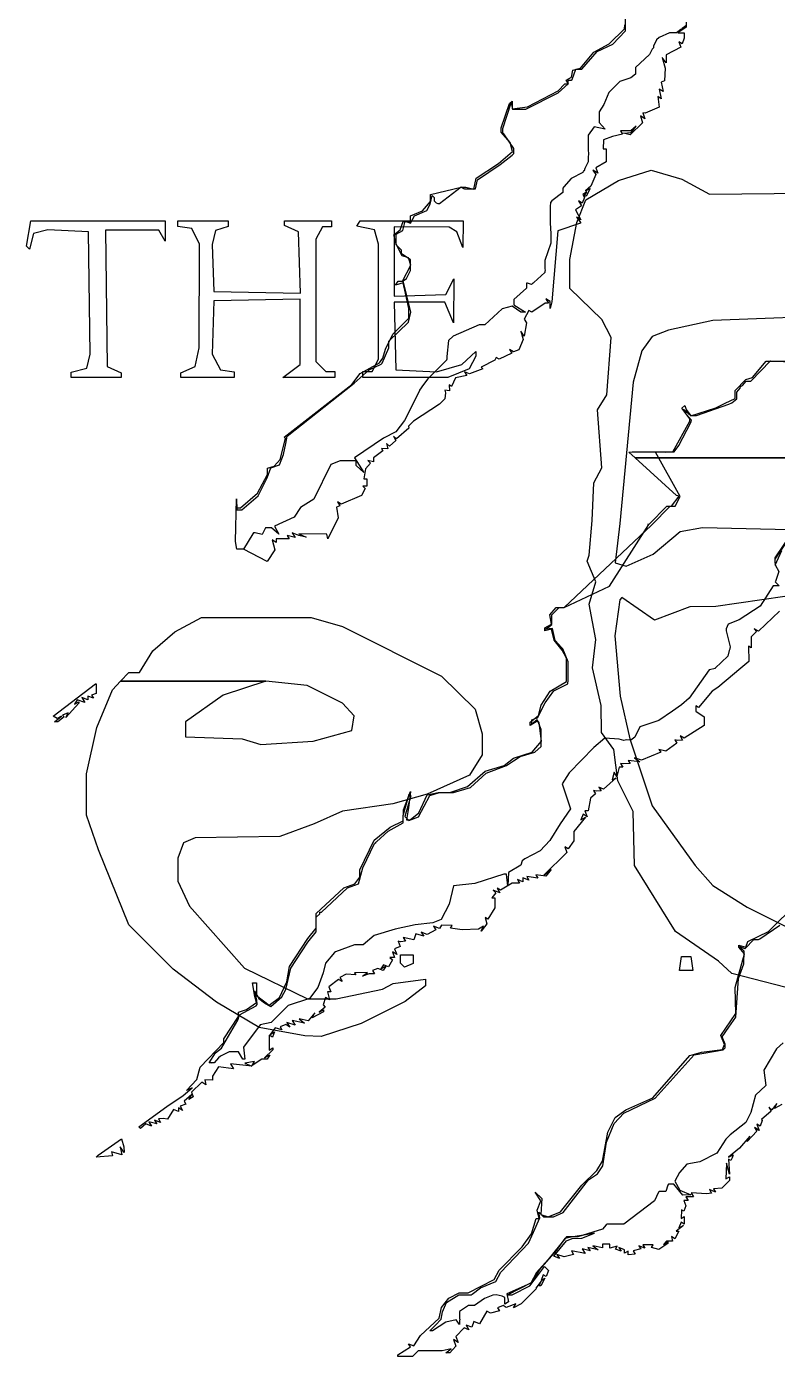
# Model space of a CAD drawing. Extents: x 17 to 2017, y 12 to 3012.
# Drawn here: x 151.8 to 234.9, y 2752 to 2899.1 of the extents above; entities that cross this region are included whole.
import ezdxf

# ---------------------------------------------------------------- set-up
doc = ezdxf.new("R2010")
doc.units = 0
doc.header["$MEASUREMENT"] = 0
for name, color, linetype in [('L14D0_AU', 2, 'CONTINUOUS'), ('L3D0_BASE', 3, 'CONTINUOUS'), ('L8D0_WIRE', 5, 'CONTINUOUS')]:
    doc.layers.add(name, color=color, linetype=linetype)

msp = doc.modelspace()

# ---------------------------------------------------------------- linework, layer by layer
at = {"layer": 'L14D0_AU'}
for points in [[(238.15, 2792.21), (229.84, 2794.36), (228.39, 2795.72), (223.62, 2799.02), (219.1, 2806.31), (218.95, 2812.28), (217.25, 2815.68), (216.8, 2819.15), (215.42, 2821.03), (215.41, 2824.01), (214.43, 2828.17), (214.79, 2831.3), (214.07, 2835.21), (214.82, 2837.68), (213.86, 2839.98), (214.08, 2840.66), (214.41, 2844.49), (214.6, 2848.66), (215.48, 2850.29), (214.99, 2856.72), (216.04, 2858.38), (216.51, 2864.74), (215.47, 2866.71), (211.94, 2870.15), (211.94, 2873.35), (212.7, 2877.43), (213.7, 2879.94), (217.33, 2882.08), (220.92, 2883.24), (224.33, 2882.23), (227.39, 2880.59), (252.38, 2880.83)], [(243.22, 2867.19), (227.74, 2866.59), (222.86, 2865.54), (221.04, 2864.84), (219.9, 2863.24), (218.93, 2859.77), (217.47, 2844.15), (216.93, 2839.81), (218.17, 2839.42), (221.14, 2840.74), (224.13, 2843.25), (226.62, 2843.72), (241.06, 2843.37)], [(243.36, 2837.17), (228.09, 2834.95), (225.2, 2834.94), (221.29, 2833.45), (217.7, 2835.95), (217.45, 2835.7), (216.91, 2831.73), (217.5, 2825.05), (218.56, 2820.32), (221.04, 2812.9), (225.8, 2806.31), (227.74, 2804.11), (231.56, 2801.71), (238.5, 2798.24)]]:
    msp.add_lwpolyline(points, dxfattribs=at)
for points in [[(156.75, 2860.9), (158.48, 2861.34), (158.86, 2862.89), (158.66, 2876.43), (154.17, 2876.64), (152.6, 2876.24), (152.16, 2874.49), (151.82, 2874.82), (152.3, 2877.64), (167.16, 2877.64), (167.14, 2875.39), (166.44, 2876.6), (160.56, 2876.6), (160.74, 2861.5), (162.3, 2860.82), (162.3, 2860.29), (156.75, 2860.29)], [(180.18, 2860.31), (182.09, 2861.73), (182.09, 2868.98), (172.55, 2868.79), (172.37, 2862.89), (173.26, 2861.15), (174.8, 2860.93), (174.8, 2860.29), (168.9, 2860.29), (168.9, 2860.55), (168.9, 2860.55), (168.9, 2860.82), (170.46, 2861.5), (170.9, 2863.58), (170.97, 2875.04), (170.1, 2876.77), (168.55, 2877), (168.55, 2877.64), (174.11, 2877.64), (174.11, 2877), (172.72, 2876.55), (172.34, 2875.03), (172.55, 2869.83), (182.12, 2869.64), (181.92, 2876.43), (180.36, 2877.11), (180.36, 2877.64), (185.56, 2877.64), (185.56, 2876.95), (184.55, 2876.95), (183.83, 2875.61), (183.83, 2862.07), (184.92, 2860.98), (185.91, 2860.98), (185.91, 2860.29)], [(189.03, 2860.98), (190.05, 2860.98), (190.77, 2862.32), (190.76, 2875.04), (190.33, 2876.64), (188.35, 2877.03), (188.73, 2877.64), (200.14, 2877.64), (200.1, 2874.69), (199.41, 2876.41), (198.58, 2876.94), (192.51, 2876.95), (192.51, 2869.28), (198.22, 2869.49), (199.09, 2871.22), (199.07, 2866.36), (198.09, 2868.62), (192.48, 2868.62), (192.68, 2861.15), (197.19, 2860.93), (199.97, 2861.74), (201.53, 2863.18), (201.53, 2862.67), (200.78, 2861.27), (198.43, 2860.29), (189.04, 2860.29)], [(182.61, 2787.45), (177.55, 2788.37), (172.82, 2791.18), (168.03, 2794.85), (163.13, 2799.74), (159.79, 2808.04), (158.45, 2811.86), (158.45, 2816.44), (159.61, 2821.58), (161.33, 2825.75), (162.23, 2826.71), (178.29, 2826.71), (173.59, 2825.17), (169.42, 2822.22), (169.42, 2820.54), (175.67, 2820.33), (177.75, 2819.7), (183.52, 2820.08), (187.82, 2821.24), (188.05, 2822.85), (186.78, 2824.26), (182.86, 2826.24), (178.29, 2826.71), (162.23, 2826.71), (163.13, 2827.66), (164.33, 2827.66), (165.8, 2830.04), (168.22, 2832.16), (171.16, 2833.73), (177.23, 2833.73), (183.3, 2833.73), (186.78, 2832.76), (197.74, 2827.25), (201.46, 2823.62), (202.22, 2820.89), (202.22, 2818.54), (200.83, 2816.29), (196.14, 2814.2), (192.33, 2813.13), (186.77, 2812.32), (183.65, 2810.92), (179.83, 2809.5), (170.46, 2809.38), (169.19, 2808.82), (168.55, 2807.13), (168.56, 2804.57), (169.83, 2801.8), (175.92, 2794.96), (182.89, 2791.55), (186.08, 2791.55), (191.21, 2792.63), (192.38, 2793.25), (195.97, 2793.73), (195.97, 2792.98), (193.72, 2791.28), (188.83, 2788.84), (184.4, 2787.39)], [(193.2, 2795.49), (193.2, 2796.41), (194.59, 2796.41), (194.59, 2795.45), (193.62, 2795.07)], [(224.27, 2796.24), (225.31, 2796.24), (225.53, 2794.68), (224.05, 2794.68)]]:
    msp.add_lwpolyline(points, close=True, dxfattribs=at)
at = {"layer": 'L3D0_BASE'}
for points in [[(224.79, 2899.62), (224.79, 2899.04), (223.89, 2898.42), (224.58, 2898.42), (224.58, 2897.85), (224.34, 2897.22), (223.99, 2897.44), (224.22, 2896.84), (222.58, 2896), (222.57, 2895.11), (222.16, 2895.71), (222.47, 2894.51), (222.4, 2893.11), (222.04, 2892.99), (222.24, 2891.94), (221.83, 2892.19), (222.04, 2891.14), (221.65, 2891.38), (221.82, 2890.22), (220.27, 2889.53), (219.99, 2889.59), (220.24, 2888.93), (219.73, 2889.24), (219.97, 2888.47), (218.61, 2887.15), (217.87, 2887.34), (218.72, 2887.39), (219.25, 2888.09), (218.69, 2887.59), (217.54, 2887.59), (217.76, 2887.23), (216.66, 2886.97), (215.66, 2886.58), (215.6, 2885.58), (215.96, 2885.58), (215.96, 2884.17), (214.82, 2883.48), (215.01, 2882.92), (214.49, 2883.24), (214.79, 2882.75), (214.27, 2881.47), (213.65, 2880.94), (214.19, 2881.22), (213.74, 2880.37), (213.53, 2880.37), (213.82, 2880.83), (213.35, 2880.54), (213.55, 2880.2), (213.31, 2879.57), (212.89, 2879.83), (213.21, 2879.3), (212.57, 2878.84), (213.13, 2877.75), (212.65, 2878.04), (213.15, 2877.42), (213.12, 2877.39), (210.59, 2876.51), (209.93, 2868.66), (209.75, 2867.93), (209.74, 2867.93), (209.74, 2868.71), (209.28, 2869), (209.56, 2868.53), (209.2, 2868.53), (207.71, 2867.52), (207.4, 2867.72), (206.89, 2866.77), (207.15, 2866.33), (206.88, 2864.88), (206.51, 2865.43), (206.77, 2864.49), (206.3, 2863.35), (205.69, 2863.12), (205.27, 2863.38), (205.51, 2862.99), (204.1, 2862.31), (203.76, 2862.52), (203.62, 2862.22), (202.12, 2861.45), (202.32, 2861.24), (200.82, 2860.72), (200.29, 2860.91), (200.54, 2860.51), (199.28, 2860.25), (198.85, 2859.32), (198.56, 2859.5), (198.61, 2858.81), (198.11, 2858.91), (198.16, 2858.61), (198.11, 2857.93), (197.5, 2857.33), (194.64, 2855.47), (194.08, 2854.91), (194.1, 2854.69), (192.75, 2853.5), (192.43, 2853.79), (192.68, 2853.34), (191.96, 2852.69), (191.66, 2852.99), (191.79, 2852.39), (191.09, 2852.44), (191.25, 2852.19), (190.19, 2851.41), (190.19, 2850.98), (189.58, 2851.12), (189.88, 2850.82), (189.33, 2850.18), (189.14, 2849.08), (189.48, 2849.08), (189.48, 2848.28), (189.02, 2848.28), (189.27, 2848.02), (188.86, 2847.26), (186.63, 2846.27), (186.21, 2846.53), (186.48, 2846.1), (186.12, 2845.97), (186.31, 2844.76), (185.17, 2842.44), (185.06, 2842.96), (181.96, 2843), (182.76, 2842.65), (181.96, 2842.82), (181.19, 2843.13), (181.52, 2842.6), (180.66, 2842.82), (180.88, 2842.46), (179.45, 2842.46), (179.45, 2842.04), (178.99, 2842.32), (179.27, 2841.22), (178.44, 2839.93), (175.82, 2841.3), (175.09, 2841.29), (174.92, 2842.16), (175.03, 2846.89), (175.05, 2845.87), (175.49, 2845.87), (177.36, 2847.51), (178.46, 2849.58), (178.46, 2850.25), (179.21, 2850.49), (179.87, 2851.22), (180.47, 2853.55), (180.32, 2853.7), (187.82, 2859.54), (188.72, 2860.73), (190.86, 2861.93), (191.25, 2862.42), (191.55, 2863.42), (192.34, 2865.11), (194.1, 2866.88), (194.1, 2867.95), (193.73, 2869.64), (193.49, 2870.76), (192.65, 2870.5), (192.92, 2870.94), (193.43, 2870.94), (194.33, 2872.74), (194.08, 2873.53), (193.39, 2873.75), (192.71, 2875.05), (192.47, 2876.08), (193.14, 2876.64), (193.49, 2877.56), (194.3, 2877.56), (194.3, 2878.18), (195.61, 2878.73), (196.51, 2879.77), (196.51, 2880.53), (199.9, 2881.37), (200.42, 2881.37), (201.32, 2881.12), (201.57, 2882.36), (204.03, 2883.98), (205.6, 2885.31), (205.34, 2886.28), (204.33, 2887.45), (204.33, 2887.92), (205.27, 2890.6), (205.54, 2890.86), (205.54, 2890.01), (207.24, 2890.24), (210.64, 2892.02), (211.37, 2892.8), (211.78, 2892.8), (211.54, 2893.18), (212.11, 2893.51), (212.26, 2894.29), (213.11, 2894.51), (214.59, 2896.31), (216.27, 2897.22), (217.97, 2898.89), (218, 2899.3)], [(242.51, 2851.4), (219.15, 2851.4), (218.47, 2852.02), (218.83, 2852.09), (223.31, 2852.09), (225.19, 2855.46), (225.19, 2855.71), (224.32, 2856.89), (224.65, 2857.2), (224.81, 2856.76), (225.31, 2856.07), (228.1, 2856.95), (229.1, 2857.45), (230.21, 2857.97), (230.21, 2858.87), (231.42, 2860.08), (232.13, 2860.31), (233.64, 2862.11), (238.57, 2862.11)], [(235.11, 2834.43), (232.79, 2832.22), (232.31, 2832.49), (232.6, 2832.18), (232.01, 2831.6), (232.01, 2830.4), (231.71, 2830.59), (231.74, 2828.86), (230.85, 2828.14), (229.22, 2826.76), (228.32, 2826.01), (227.66, 2825.58), (226.17, 2823.8), (225.86, 2823.99), (225.86, 2823.37), (226.8, 2822.76), (226.8, 2821.79), (224.58, 2820.38), (224.13, 2820.66), (224.41, 2820.19), (223.89, 2820.15), (223.56, 2820.2), (223.77, 2819.86), (222.55, 2818.95), (221.78, 2819.15), (221.98, 2818.83), (219.85, 2817.97), (219.08, 2818.23), (219.68, 2817.76), (218.39, 2817.92), (218.6, 2817.59), (217.87, 2817.54), (217.54, 2817.6), (217.8, 2817.19), (217.38, 2817.19), (217.12, 2816.14), (216.83, 2816.62), (216.61, 2815.78), (217.07, 2816.01), (215.67, 2814.77), (215.14, 2814.97), (215.39, 2814.58), (214.86, 2814.53), (214.53, 2814.59), (214.76, 2814.22), (214.2, 2813.76), (213.94, 2812.37), (213.57, 2812.37), (213.83, 2811.7), (213.4, 2811.97), (213.16, 2811.35), (213.66, 2811.65), (212.36, 2810.07), (212.36, 2809.05), (211.73, 2808.15), (211.36, 2808.38), (211.6, 2807.76), (209.06, 2805.25), (209.85, 2805.85), (209.27, 2805.12), (208.17, 2805.28), (208.4, 2804.9), (207.16, 2805.08), (207.41, 2804.68), (206.74, 2804.94), (206.74, 2804.51), (206.12, 2804.75), (206.24, 2804.55), (206.36, 2804.35), (205.55, 2804.35), (204.26, 2803.57), (203.87, 2803.81), (204.2, 2803.28), (203.44, 2803.57), (203.73, 2803.28), (203.28, 2802.74), (203.63, 2802.74), (203.62, 2801.64), (202.86, 2800.36), (202.56, 2800.54), (202.75, 2799.84), (202.1, 2799.03), (202.39, 2799.6), (201.83, 2799.25), (200.02, 2799.18), (198.72, 2799.38), (198.9, 2799.67), (197.72, 2799.71), (197.5, 2799.35), (196.85, 2799.6), (197.1, 2799.19), (196.14, 2798.68), (195.49, 2798.93), (195.76, 2798.49), (194.9, 2798.76), (194.65, 2798.09), (193.48, 2798.33), (193.73, 2797.93), (193.2, 2797.88), (192.92, 2797.93), (193.14, 2797.33), (192.53, 2797.1), (192.77, 2796.46), (192.3, 2796.75), (192.54, 2796.13), (192.03, 2796.13), (192.29, 2795.87), (191.87, 2795.09), (191.31, 2795.31), (191.03, 2794.86), (191.56, 2795.18), (191.26, 2794.69), (190.69, 2794.91), (190.09, 2794.68), (190.32, 2794.32), (189.72, 2794.32), (188.99, 2794.08), (189.55, 2794.48), (188.11, 2794.44), (188.26, 2794.21), (187.18, 2794.27), (186.47, 2793.9), (186.75, 2793.46), (186.33, 2793.71), (185.25, 2792.87), (185.47, 2792.32), (185.12, 2792.32), (185.34, 2791.45), (184.91, 2791.72), (184.64, 2790.88), (184.87, 2790.65), (184.18, 2790.08), (184.68, 2790.33), (184.68, 2790.12), (183.43, 2789.47), (183.71, 2790.01), (182.97, 2789.11), (181.97, 2789.34), (182.57, 2788.88), (181.22, 2789.15), (181.52, 2788.66), (180.62, 2788.95), (180.93, 2788.44), (180.5, 2788.71), (179.87, 2788.46), (180.06, 2788.14), (179.33, 2788.33), (178.76, 2787.62), (179.26, 2787.92), (179.02, 2787.3), (178.66, 2787.52), (178.66, 2785.87), (179.06, 2786.12), (179.06, 2785.91), (178.16, 2785.04), (178.72, 2785.36), (178.44, 2784.89), (177.84, 2784.89), (176.77, 2784.19), (177.04, 2784.64), (175.96, 2784.43), (176.75, 2784.1), (174.39, 2784.35), (174.71, 2783.83), (173.06, 2784.05), (172.38, 2783), (172.38, 2782.56), (171.54, 2782.59), (171.65, 2782.06), (171.21, 2782.33), (170.07, 2781.24), (170.26, 2780.72), (169.77, 2780.42), (170.1, 2780.98), (169.24, 2780.23), (169.43, 2779.92), (168.81, 2779.68), (169.09, 2779.22), (168.63, 2779.5), (168.63, 2779.09), (168.09, 2779.3), (167.41, 2778.26), (166.93, 2778.32), (166.4, 2778.27), (166.65, 2777.88), (165.96, 2778.14), (166.23, 2777.71), (165.36, 2777.94), (165.64, 2777.48), (165.02, 2777.72), (164.41, 2777.22), (164.24, 2777.38), (167.33, 2779.66), (169.13, 2780.88), (170.14, 2781.72), (169.53, 2781.42), (170.65, 2782.62), (171.04, 2783.99), (173.65, 2786.74), (173.65, 2787.12), (175.25, 2789.59), (175.25, 2790.08), (176.15, 2790.36), (177.27, 2791.15), (177.08, 2791.81), (176.81, 2793.32), (177.26, 2793.32), (177.26, 2791.93), (178.65, 2790.87), (179.82, 2791.71), (180.62, 2793.42), (180.9, 2795.13), (182.93, 2798.23), (183.87, 2799.37), (183.87, 2800.98), (186.94, 2803.85), (188.13, 2804.27), (188.69, 2805.03), (188.69, 2805.84), (190.29, 2809.11), (192.04, 2810.54), (193.5, 2811.24), (193.53, 2812.47), (194.31, 2814.48), (194.07, 2812.67), (193.86, 2811.37), (194.25, 2811.37), (195.22, 2812.13), (196.16, 2814.14), (197.36, 2814.38), (198.65, 2814.38), (200.62, 2815.04), (202.55, 2816.76), (204.67, 2817.38), (205.71, 2818.19), (207.76, 2818.86), (208.79, 2820.07), (208.52, 2822.09), (208.33, 2822.29), (207.54, 2821.8), (207.54, 2822.17), (208.48, 2822.91), (208.76, 2824.04), (209.74, 2825.59), (211.55, 2826.65), (211.55, 2829.25), (211.09, 2830.12), (210.18, 2831.22), (209.91, 2832.47), (209.15, 2832.27), (209.15, 2832.62), (209.9, 2833.02), (209.7, 2834.05), (210.41, 2834.84), (211.3, 2834.84), (216.32, 2837.21), (220.68, 2844.05), (220.57, 2844.08), (220.7, 2844.06), (222.67, 2846.07), (223.16, 2846.07), (224.02, 2847.17), (223.73, 2847.25), (219.15, 2851.4), (242.51, 2851.4)], [(236.46, 2842.94), (234.62, 2840.2), (234.63, 2839.55), (235.4, 2841.15)], [(235.4, 2779.88), (234.57, 2779.44), (234.85, 2779.98), (234.28, 2779.28), (233.95, 2779.58), (234.2, 2779.13), (233.15, 2778.21), (233.21, 2778.11), (232.97, 2777.47), (232.62, 2777.69), (232.88, 2777), (232.35, 2777.33), (232.62, 2776.9), (231.54, 2775.77), (231.86, 2776.37), (230.7, 2775.05), (229.5, 2774.03), (230, 2774.28), (229.88, 2773.97), (229.76, 2773.66), (229.49, 2773.83), (229.58, 2772.16), (229.25, 2773.36), (229.22, 2772.5), (229.2, 2771.63), (229.6, 2771.88), (229.6, 2771.45), (228.75, 2770.61), (227.84, 2770.55), (228.06, 2770.18), (227.37, 2770.45), (227.62, 2770.05), (227.09, 2770), (225.34, 2770.09), (225.61, 2769.65), (224.76, 2769.65), (225.01, 2769.25), (224.54, 2769.25), (224.77, 2768.65), (224.54, 2768.05), (224.29, 2768.21), (224.23, 2767.24), (224.59, 2767.47), (224.59, 2766.62), (224.23, 2766.84), (223.99, 2766.22), (224.49, 2766.47), (223.71, 2765.84), (224, 2765.84), (223.56, 2765.02), (223.17, 2765.27), (223.28, 2764.73), (222.61, 2764.73), (222.28, 2764.37), (222.78, 2764.66), (222.78, 2764.48), (221.76, 2763.81), (220.97, 2764.06), (221.14, 2764.33), (220.01, 2764.33), (220.24, 2763.96), (219.55, 2764.23), (219.77, 2763.88), (218.93, 2763.66), (219.14, 2763.31), (218.37, 2763.25), (218.37, 2763.65), (217.97, 2763.41), (217.97, 2763.79), (217.35, 2764.03), (217.59, 2763.64), (216.97, 2763.87), (217.17, 2764.19), (216.36, 2763.98), (216.36, 2764.43), (215.56, 2764.43), (215.56, 2763.99), (214.46, 2764.24), (215.06, 2763.8), (213.92, 2764.05), (214.16, 2763.67), (213.29, 2763.89), (213.61, 2763.37), (212.11, 2763.66), (212.35, 2763.27), (211.32, 2763.01), (210.5, 2763.27), (210.77, 2762.83), (210.15, 2763.07), (211.57, 2764.8), (212.18, 2765.03), (213.25, 2765.07), (214.66, 2765.64), (213.46, 2765.41), (212.25, 2765.21), (211.39, 2765.04), (210.19, 2763.42), (208.55, 2761.52), (207.64, 2760.12), (205.07, 2758.82), (205.55, 2758.82), (207.5, 2759.8), (208.36, 2760.92), (209.11, 2761.93), (209.56, 2761.49), (209.3, 2760.82), (208.98, 2761.02), (208.75, 2760.4), (209.18, 2760.67), (208.73, 2759.82), (208.52, 2759.82), (208.77, 2760.32), (208.15, 2759.56), (208.2, 2759.49), (208.23, 2759.52), (208.2, 2759.48), (208.2, 2759.49), (206.53, 2757.83), (205.68, 2757.37), (205.96, 2757.81), (204.9, 2757.41), (204.56, 2757.61), (203.93, 2757.37), (204.14, 2757.02), (203.15, 2756.77), (202.76, 2757.01), (201.94, 2755.61), (201.32, 2755.85), (201.09, 2755.23), (200.45, 2755.47), (200.77, 2754.95), (200.22, 2755.15), (199.33, 2754.2), (199.58, 2753.54), (199.05, 2753.87), (199.32, 2753.14), (198.65, 2752.4), (198.21, 2752.4), (198.81, 2752.83), (197.81, 2752.6), (195.13, 2752.6), (194.53, 2752), (192.9, 2752), (192.9, 2752.08), (192.9, 2752.08), (192.9, 2752.17), (194.31, 2753.04), (194.08, 2753.4), (194.68, 2753.17), (195.4, 2754.31), (197.48, 2756.23), (197.74, 2757.4), (198.55, 2758.43), (199.7, 2759.02), (200.68, 2759.02), (203.56, 2760.5), (204.1, 2761.53), (206.66, 2764.13), (207.7, 2765.54), (208.21, 2767.24), (208.55, 2767.24), (208.32, 2768.16), (208.72, 2769.2), (208.08, 2770.15), (208.82, 2769.46), (208.73, 2767.68), (209.52, 2767.43), (210.89, 2768), (213.26, 2770.95), (214.9, 2772.56), (215.56, 2773.58), (216.12, 2776.8), (216.96, 2778.44), (218.11, 2779.26), (221.11, 2780.62), (225.21, 2785.27), (226.5, 2785.67), (228.83, 2785.95), (229.06, 2786.52), (228.62, 2787.49), (230.31, 2789.94), (230.21, 2792.82), (231.27, 2796.52), (230.61, 2797.26), (230.61, 2797.49), (231.41, 2797.28), (231.64, 2797.9), (233.92, 2799.01), (237.09, 2802.14)]]:
    msp.add_lwpolyline(points, dxfattribs=at)
for points in [[(155.69, 2822.83), (155.19, 2822.58), (154.78, 2822.83), (159.46, 2826.41), (159.52, 2826.41), (159.51, 2825.34), (159, 2825.17), (159.23, 2824.81), (158.6, 2825.05), (158.6, 2824.62), (157.94, 2824.88), (158.25, 2824.36), (157.43, 2824.62), (157.14, 2824.14), (157.6, 2824.43), (157.6, 2824.28), (156.15, 2822.7), (156.42, 2823.2), (155.78, 2822.95), (155.99, 2822.74), (155.29, 2822.21), (154.92, 2822.2)], [(159.75, 2774.27), (162.31, 2776.06), (162.57, 2775.17), (162.61, 2774.56), (162.18, 2775.17), (162.37, 2774.31), (161.22, 2774.63), (161.31, 2774.19), (159.51, 2774.03)]]:
    msp.add_lwpolyline(points, close=True, dxfattribs=at)
at = {"layer": 'L8D0_WIRE'}
for points in [[(224.75, 2899.21), (224.37, 2898.92), (224.25, 2898.8), (224.2, 2898.79), (223.74, 2898.42), (222.97, 2898.42), (221.81, 2897.93), (221.5, 2897.65), (221.18, 2896.96), (221.18, 2896.78), (221.02, 2896.61), (220.76, 2896.05), (219.18, 2894.59), (219.18, 2893.85), (218.67, 2893.46), (217.45, 2893.05), (216.23, 2891.83), (215.7, 2890.5), (215.16, 2889.7), (215.16, 2888.52), (215.83, 2887.78), (214.61, 2888.03), (213.96, 2887.1), (213.96, 2885.61), (214, 2884.93), (213.96, 2884.79), (213.96, 2884.16), (213.58, 2883.41), (213.5, 2883.15), (213.42, 2883.11), (213.35, 2882.98), (212.06, 2882.32), (211.28, 2881.4), (211.17, 2881.24), (211.15, 2880.78), (209.95, 2879.83), (209.8, 2879.66), (209.75, 2879.23), (209.75, 2877.39), (209.82, 2876.23), (209.84, 2875.16), (209.16, 2873.25), (209.15, 2872.58), (209.15, 2872.37), (209.2, 2872.12), (209.15, 2872.06), (209.15, 2871.92), (207.95, 2870.82), (207.86, 2870.74), (207.85, 2870.74), (207.68, 2870.58), (207.25, 2870.74), (207.14, 2870.74), (207.14, 2870.2), (205.74, 2868.93), (205.74, 2868.38), (205.73, 2868.38), (205.73, 2868.33), (207.04, 2867.53), (206.52, 2867.53), (205.54, 2868.18), (204.44, 2867.9), (202.54, 2866.13), (201.89, 2866.13), (199.02, 2864.88), (198.5, 2864.4), (198.32, 2862.63), (198.32, 2862.3), (198.28, 2862.26), (198.27, 2862.22), (196.21, 2860.16), (195.72, 2859.51), (195.3, 2858.88), (195.3, 2858.83), (193.63, 2855.54), (192.67, 2854.28), (191.33, 2853.59), (188.12, 2851.42), (189.15, 2849.78), (188.29, 2850.55), (188.29, 2851.09), (186.51, 2851.09), (185.47, 2850.69), (183.62, 2846.85), (182.14, 2845.91), (181.43, 2844.83), (179.26, 2843.84), (179.72, 2842.96), (178.93, 2843.66), (178.27, 2843.66), (177.89, 2842.94), (177.12, 2843.13), (177.02, 2843.13), (176.93, 2843.1), (176.86, 2843.02), (175.82, 2841.3), (175.09, 2841.29), (174.93, 2842.16), (175.03, 2846.89), (175.1, 2845.67), (175.62, 2845.67), (177.19, 2846.98), (177.44, 2847.22), (178.44, 2849.18), (178.85, 2850.29), (179.8, 2850.65), (180.23, 2851.78), (180.5, 2852.99), (180.66, 2853.81), (188.08, 2859.67), (189.74, 2861.14), (191.07, 2861.78), (191.15, 2861.87), (191.9, 2863.57), (191.9, 2864.3), (194.09, 2866.41), (194.34, 2867.53), (193.48, 2871), (193.84, 2871.24), (194.31, 2872.12), (194.31, 2873.33), (194.28, 2873.36), (193.3, 2873.99), (193.3, 2874.38), (192.7, 2874.98), (192.7, 2876.14), (193.46, 2876.55), (193.72, 2877.6), (194.3, 2877.37), (194.74, 2878.19), (196.1, 2878.76), (196.46, 2879.46), (196.68, 2880.42), (196.91, 2880.22), (196.91, 2879.83), (197.13, 2879.62), (197.33, 2879.56), (197.51, 2879.56), (199.89, 2881.41), (200.19, 2881.19), (200.27, 2881.17), (201.48, 2881.17), (201.73, 2882.16), (204.23, 2883.85), (205.55, 2884.9), (205.74, 2885.09), (205.74, 2885.62), (204.64, 2887.26), (204.51, 2887.38), (204.53, 2887.46), (204.53, 2887.83), (205.42, 2890.7), (205.57, 2889.99), (207.07, 2889.99), (210.65, 2891.79), (211.75, 2892.78), (211.75, 2893.2), (212.07, 2893.2), (212.19, 2893.25), (212.6, 2894.41), (213.26, 2894.41), (214.94, 2896.36), (216.67, 2897.18), (218.06, 2898.63), (218.07, 2898.65), (218.07, 2902.26)], [(236.38, 2842.96), (234.62, 2840.35), (234.62, 2839.87), (234.64, 2839.59), (235.05, 2838.82), (234.67, 2837.74), (234.67, 2837.72), (234.66, 2837.71), (234.66, 2837.69), (235.1, 2837.25), (234.41, 2837.25), (232.99, 2835.01), (230.65, 2833.5), (229.43, 2833), (229.24, 2832.5), (229.21, 2832.27), (229.67, 2830.49), (229.63, 2830.33), (229.65, 2830.23), (229.57, 2830.1), (229.4, 2829.45), (228.02, 2828.13), (228.04, 2828.11), (227.33, 2827.96), (225.13, 2824.83), (224.29, 2824.08), (223.29, 2823.4), (221.77, 2822.34), (219.68, 2821.66), (219.11, 2820.5), (218.67, 2820.17), (218.19, 2820.21), (217.89, 2820.13), (217.39, 2820.27), (215.79, 2820.39), (214.58, 2819.37), (211.85, 2816.55), (211.09, 2815.35), (212, 2812.57), (210.85, 2810.92), (209.71, 2809.06), (208.65, 2807.92), (206.96, 2807.06), (206.67, 2806.82), (206.5, 2806.36), (205.14, 2805.52), (205.07, 2804.05), (204.91, 2805.35), (204.63, 2805.35), (201.42, 2804.31), (199.05, 2804.05), (198.59, 2802.04), (197.7, 2800.32), (196.78, 2799.97), (194.81, 2799.73), (192.6, 2799.28), (190.27, 2798.55), (189.06, 2797.53), (188.1, 2797.53), (185.99, 2796.74), (185.88, 2796.69), (184.88, 2795.49), (184.64, 2794.42), (184.04, 2792.82), (183.11, 2791.59), (180.78, 2790.81), (178.89, 2788.95), (177.67, 2788.68), (175.82, 2786.21), (175.97, 2784.89), (175.75, 2784.89), (175.25, 2785.7), (174.23, 2785.7), (173.28, 2785.21), (173.05, 2785.04), (172.59, 2784.49), (172.27, 2784.49), (172.2, 2784.44), (172.23, 2784.49), (172.03, 2784.49), (172.74, 2785.6), (173.4, 2786.09), (175.2, 2789.21), (175.38, 2789.78), (177.24, 2790.8), (177.35, 2790.93), (177.28, 2791.41), (177.03, 2792.42), (177.53, 2791.61), (178.16, 2791.11), (178.83, 2790.71), (180.07, 2791.76), (180.52, 2792.59), (181.07, 2794.96), (182.93, 2797.83), (183.87, 2798.97), (183.87, 2800.58), (184.26, 2800.95), (184.27, 2801.01), (184.27, 2801.14), (184.47, 2801.14), (187.33, 2803.85), (188.55, 2804.27), (189.03, 2806.06), (190.32, 2808.74), (190.47, 2808.87), (190.47, 2808.88), (190.52, 2808.92), (191.83, 2810.1), (193.5, 2811.04), (193.5, 2811.85), (194.16, 2814.19), (194.34, 2814.01), (193.68, 2811.72), (194.1, 2811.29), (195.2, 2811.68), (196.43, 2814.06), (197.41, 2814.34), (199.05, 2814.38), (200.94, 2814.95), (202.66, 2816.53), (204.93, 2817.38), (205.69, 2817.87), (206.44, 2818.35), (208.04, 2818.84), (208.75, 2819.46), (208.75, 2821.37), (208.36, 2822.4), (208.31, 2822.43), (207.74, 2821.95), (207.74, 2822.42), (208.11, 2822.56), (208.04, 2822.6), (208.23, 2822.6), (208.36, 2822.65), (209.19, 2824.31), (210.17, 2825.62), (211.63, 2826.36), (211.7, 2826.42), (211.7, 2826.42), (211.76, 2826.83), (211.76, 2828.83), (211.15, 2830.27), (211.02, 2830.44), (210.31, 2831.2), (210.02, 2832.53), (209.25, 2832.46), (209.7, 2832.79), (209.65, 2832.82), (209.74, 2832.82), (209.95, 2832.98), (209.95, 2834.03), (210.75, 2834.84), (211.3, 2834.84), (220.96, 2843.96), (223.02, 2846.07), (223.58, 2846.07), (224.13, 2847.14), (221.39, 2852.02), (222.28, 2852.07), (222.51, 2852.03), (223.48, 2852.07), (223.99, 2852.77), (225.32, 2855.33), (225.38, 2855.58), (224.85, 2856.2), (224.52, 2856.8), (225.32, 2856.1), (225.93, 2856.1), (229.52, 2857.33), (229.85, 2857.48), (230.41, 2857.95), (230.41, 2858.67), (230.77, 2859.1), (230.82, 2859.31), (231.03, 2859.41), (231.44, 2859.91), (231.97, 2859.91), (234.12, 2862.16), (238.47, 2861.92)], [(235.53, 2786.68), (234.81, 2786.02), (233.38, 2783.67), (233.63, 2781.98), (232.48, 2780.9), (231.96, 2778.98), (231.41, 2777.88), (229.67, 2776.5), (229.18, 2776.02), (228.21, 2774.47), (226.3, 2773.51), (224.86, 2773.25), (224.05, 2772.36), (223.55, 2771.4), (224.1, 2770.39), (225.3, 2769.87), (224.43, 2769.85), (223.42, 2771.05), (222.86, 2771.05), (222.78, 2770.94), (222.56, 2770.25), (221.8, 2770.25), (221.74, 2770.16), (221.3, 2769.19), (217.92, 2766.64), (217.71, 2766.64), (217.68, 2766.62), (217.56, 2766.64), (216.07, 2766.64), (215.95, 2766.55), (215.55, 2766.07), (212.8, 2765.24), (211.57, 2765.24), (209.52, 2762.73), (208.25, 2761.28), (207.62, 2760.11), (204.94, 2758.92), (205.14, 2758.04), (204.74, 2757.79), (204.74, 2758.52), (204.45, 2758.65), (203.77, 2758.8), (203.4, 2758.76), (202.48, 2758.41), (201.37, 2757.62), (200.9, 2757.62), (200.71, 2757.61), (199.73, 2756.97), (199.72, 2756.22), (199.76, 2756.04), (199.72, 2756.05), (199.72, 2755.51), (199.37, 2756.06), (198.22, 2755.78), (196.73, 2754.81), (196.44, 2754.81), (197.07, 2755.46), (197.07, 2755.46), (197.7, 2756.12), (197.85, 2756.91), (198.28, 2757.97), (199.66, 2758.82), (201.03, 2758.82), (201.14, 2758.87), (202.06, 2759.6), (203.74, 2760.27), (204.29, 2761.33), (207.34, 2764.53), (207.9, 2765.74), (208.6, 2767.34), (208.51, 2767.95), (209.02, 2767.45), (209.03, 2767.44), (210.13, 2767.44), (211.19, 2767.93), (213.99, 2771.55), (214.98, 2772.2), (215.59, 2773.07), (215.97, 2775.7), (216.83, 2777.77), (217.9, 2778.9), (221.37, 2780.58), (225.69, 2785.37), (228.89, 2785.91), (229.1, 2786.12), (229.1, 2786.54), (228.79, 2787.36), (229.53, 2788.44), (230.28, 2789.52), (230.59, 2793.82), (231.19, 2795.42), (231.21, 2796.83), (231.11, 2796.95), (230.71, 2797.35), (231.3, 2797.13), (231.34, 2797.13), (232.28, 2798.13), (232.81, 2798.13), (232.94, 2798.2), (235.16, 2799.71)]]:
    msp.add_lwpolyline(points, dxfattribs=at)

doc.saveas('drawing.dxf')
